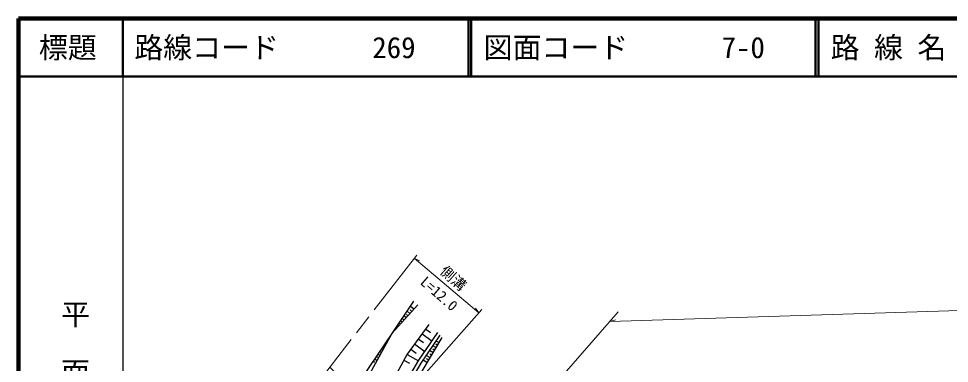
# Model space of a CAD drawing. Units: millimetres, scale not verified. Extents: x 40000 to 680000, y 20000 to 380000.
# Drawn here: x 40000 to 200898, y 320402 to 380000 of the extents above; entities that cross this region are included whole.
import ezdxf
from ezdxf.enums import TextEntityAlignment as Align

# ---------------------------------------------------------------- set-up
doc = ezdxf.new("R2010")
doc.units = ezdxf.units.MM
doc.header["$LTSCALE"] = 1000
doc.linetypes.add('CHAIN', pattern=[18.5, 12, -1.5, 3.5, -1.5])
for name, color, linetype, lineweight in [('M-BGD', 7, 'Continuous', 25), ('M-BMK', 2, 'CHAIN', 13), ('M-STR-HTXT', 7, 'Continuous', 13), ('M-TTL', 2, 'Continuous', 140), ('M-TTL-BAND', 7, 'Continuous', 25), ('M-TTL-LINE', 7, 'Continuous', 50), ('M-TTL-TXT', 7, 'Continuous', 50)]:
    doc.layers.add(name, color=color, linetype=linetype, lineweight=lineweight)
doc.styles.add('@ＭＳ ゴシック', font='')
doc.styles.add('ＭＳ ゴシック', font='')
doc.styles.get('@ＭＳ ゴシック').set_extended_font_data('@MS Gothic')
doc.styles.get('ＭＳ ゴシック').set_extended_font_data('MS Gothic')

msp = doc.modelspace()

# ---------------------------------------------------------------- linework, layer by layer
at = {"layer": 'M-BGD'}
for p, q in [((108255, 331177), (104534, 325558)), ((108314, 329757), (107688, 330321)), ((106976, 328271), (106572, 328635)), ((107310, 328642), (107053, 328874)), ((107645, 329014), (107130, 329478)), ((107979, 329386), (107666, 329667)), ((105972, 327156), (105826, 327288)), ((106307, 327527), (106013, 327792)), ((106641, 327899), (106439, 328081)), ((109733, 325518), (111442, 324277)), ((110353, 326373), (111208, 325752)), ((103251, 323671), (103430, 323549)), ((103532, 324085), (103622, 324024)), ((108453, 323756), (110215, 322477)), ((109093, 324637), (109974, 323998)), ((112116, 323137), (111609, 323440)), ((112373, 323566), (112145, 323702)), ((112629, 323995), (112173, 324267)), ((102126, 322017), (102463, 321789)), ((102408, 322431), (102576, 322316)), ((102689, 322844), (102947, 322669)), ((102970, 323258), (103099, 323170)), ((107143, 321930), (109116, 320853)), ((107792, 322847), (108702, 322186)), ((111604, 322278), (111044, 322612)), ((111348, 321848), (111068, 322015)), ((111860, 322707), (111606, 322859)), ((101283, 320777), (101530, 320609)), ((101564, 321190), (101979, 320908)), ((101845, 321604), (102053, 321463)), ((106616, 320966), (107580, 320440)), ((110579, 320560), (109916, 320956)), ((111092, 321419), (110480, 321784)), ((110836, 320990), (110530, 321172))]:
    msp.add_line(p, q, dxfattribs=at)
for points in [[(108983, 330501), (104534, 325558), (99315, 317883), (96390, 317200), (93809, 319758)], [(110887, 327108), (107192, 322021), (100352, 309497), (100718, 308181), (105401, 302785), (109425, 298096), (112819, 293962)], [(104534, 325558), (99111, 315690), (97010, 315196), (93305, 319107)], [(101855, 306871), (104435, 312575), (106604, 316499), (109163, 320934), (112454, 325760)], [(102268, 306395), (104848, 312099), (107017, 316023), (109576, 320459), (112866, 325284)], [(113141, 324854), (107660, 315666), (103953, 307333), (113092, 294086)]]:
    msp.add_lwpolyline(points, dxfattribs=at)
at = {"layer": 'M-BMK'}
msp.add_line((90136, 315015), (108889, 339231), dxfattribs=at)
at = {"layer": 'M-STR-HTXT'}
for p, q in [((108371, 338562), (119580, 329139)), ((108371, 338562), (109298, 338110)), ((142177, 327648), (282812, 332004)), ((119580, 329139), (118975, 329974)), ((101241, 308450), (120093, 329717)), ((113681, 294893), (143616, 329302)), ((142177, 327648), (143169, 327929))]:
    msp.add_line(p, q, dxfattribs=at)
at = {"layer": 'M-TTL'}
for p, q in [((40000, 380000), (40000, 20000)), ((680000, 380000), (40000, 380000))]:
    msp.add_line(p, q, dxfattribs=at)
at = {"layer": 'M-TTL-BAND'}
msp.add_line((58000, 370000), (58000, 20000), dxfattribs=at)
at = {"layer": 'M-TTL-LINE'}
for p, q in [((58000, 380000), (58000, 370000)), ((117750, 380000), (117750, 370000)), ((118250, 380000), (118250, 370000)), ((177750, 380000), (177750, 370000)), ((178250, 380000), (178250, 370000)), ((40000, 370000), (680000, 370000))]:
    msp.add_line(p, q, dxfattribs=at)

# ---------------------------------------------------------------- texts
at = {"layer": 'M-STR-HTXT', "style": 'ＭＳ ゴシック'}
for s, rotation, p in [('側溝', 318.411, (115164, 335132)), ('L=12.0', 318.865, (112695, 332452))]:
    msp.add_text(s, height=1833, rotation=rotation, dxfattribs=at).set_placement(p, align=Align.MIDDLE_CENTER)
at = {"layer": 'M-TTL-BAND', "style": '@ＭＳ ゴシック'}
msp.add_text('平  面  図', height=3666, rotation=270, dxfattribs=at).set_placement((49777, 306475), align=Align.MIDDLE_RIGHT)
at = {"layer": 'M-TTL-TXT', "style": 'ＭＳ ゴシック'}
msp.add_text('標題', height=3666, dxfattribs=at).set_placement((48500, 375000), align=Align.MIDDLE_CENTER)
for s, p in [('路線コード', (60000, 375000)), ('269', (101142, 375000)), ('図面コード', (120380, 375000)), ('7-0', (161521, 375000)), ('路 線 名', (180380, 375000))]:
    msp.add_text(s, height=3666, dxfattribs=at).set_placement(p, align=Align.MIDDLE_LEFT)

doc.saveas('drawing.dxf')
